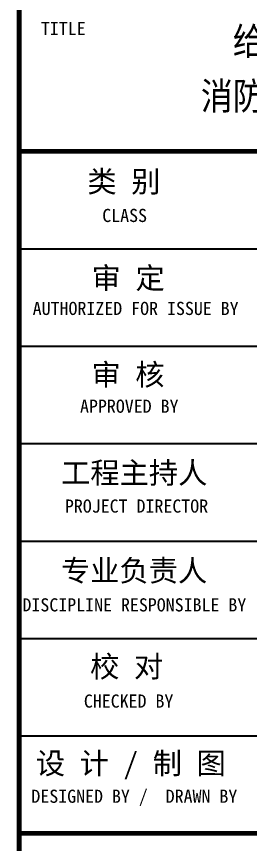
# Model space of a CAD drawing. Extents: x -4407041 to 173436, y -470270 to -29437.
# Drawn here: x -492480 to -487382, y -265499 to -247442 of the extents above; entities that cross this region are included whole.
import ezdxf
from ezdxf.enums import TextEntityAlignment as Align

# ---------------------------------------------------------------- set-up
doc = ezdxf.new("R2010")
doc.units = 0
doc.header["$LTSCALE"] = 1000
doc.header["$MEASUREMENT"] = 0
for name, color, linetype in [('46', 7, 'Continuous'), ('PUB_TEXT', 7, 'Continuous'), ('PUB_TITLE', 4, 'Continuous')]:
    doc.layers.add(name, color=color, linetype=linetype)
doc.styles.add('-黑体', font='msyh.ttf', dxfattribs={"width": 0.8})
doc.styles.add('TQ', font='')
doc.styles.get('TQ').set_extended_font_data('SimSun')

msp = doc.modelspace()

# ---------------------------------------------------------------- linework, layer by layer
at = {"layer": 'PUB_TITLE', "color": 4}
for p, q in [((-492424.3, -252505.8), (-478399.4, -252506.7)), ((-492424.5, -254630.8), (-478399.5, -254631.7)), ((-492424.6, -256755.8), (-478399.7, -256756.7)), ((-492424.7, -258880.8), (-478399.8, -258881.7)), ((-492424.8, -261005.8), (-478399.9, -261006.7)), ((-492425, -263130.8), (-478400.1, -263131.6)), ((-492425.1, -265255.8), (-478400.2, -265256.6))]:
    msp.add_line(p, q, dxfattribs=at)
at = {"layer": 'PUB_TITLE', "color": 4, "lineweight": 40, "const_width": 106.2, "elevation": 0}
for points in [[(-492420.4, -189686.1), (-492426.6, -289685.5)], [(-492420.4, -189686.1), (-492426.6, -289685.5)], [(-492424.2, -250380.9), (-478399.3, -250381.7)], [(-492425.1, -265255.8), (-478400.2, -265256.6)]]:
    msp.add_lwpolyline(points, dxfattribs=at)

# ---------------------------------------------------------------- texts
at = {"layer": '46', "linetype": 'Continuous', "style": '-黑体', "width": 0.85}
for s, p in [('给排水设计说明', (-485331.6, -248278.5, 0)), ('消防软管卷盘系统图', (-485331.6, -249474.9, 0))]:
    msp.add_text(s, height=600, dxfattribs=at).set_placement(p, align=Align.CENTER)
at = {"layer": 'PUB_TEXT', "color": 4, "attachment_point": 1, "rotation": 359.99644, "style": 'TQ'}
for s, insert, char_height, width in [('TITLE', (-491950, -247556.9, 0), 286.87, 5998.841), ('类 别', (-490936.7, -250805.9, 0), 467.5, 2779.484), ('CLASS', (-490612, -251636.4, 0), 286.87, 5998.841), ('审 定', (-490844, -252911.4, 0), 467.5, 2013.34), ('AUTHORIZED FOR ISSUE BY', (-492128.7, -253664.1, 0), 286.873, 5998.841), ('审 核', (-490848.1, -255017.6, 0), 467.5, 3569.619), ('APPROVED BY', (-491096.9, -255797.3, 0), 286.873, 5998.841), ('工程主持人', (-491509.9, -257159.4, 0), 467.5, 4348.881), ('PROJECT DIRECTOR', (-491426.3, -257974.9, 0), 286.873, 5998.841), ('专业负责人', (-491512.2, -259292.7, 0), 467.5, 4153.814), ('DISCIPLINE RESPONSIBLE BY', (-492351.6, -260130.2, 0), 286.873, 5998.841), ('校 对', (-490877, -261384.3, 0), 467.5, 5015.328), ('CHECKED BY', (-491013.5, -262228.2, 0), 286.87, 5998.841), ('设 计 / 制 图', (-492060, -263495.2, 0), 467.5, 6442.372), ('DESIGNED BY /  DRAWN BY', (-492156.8, -264304.2, 0), 286.873, 5998.841)]:
    msp.add_mtext(s, dxfattribs=dict(at, insert=insert, char_height=char_height, width=width))

doc.saveas('drawing.dxf')
